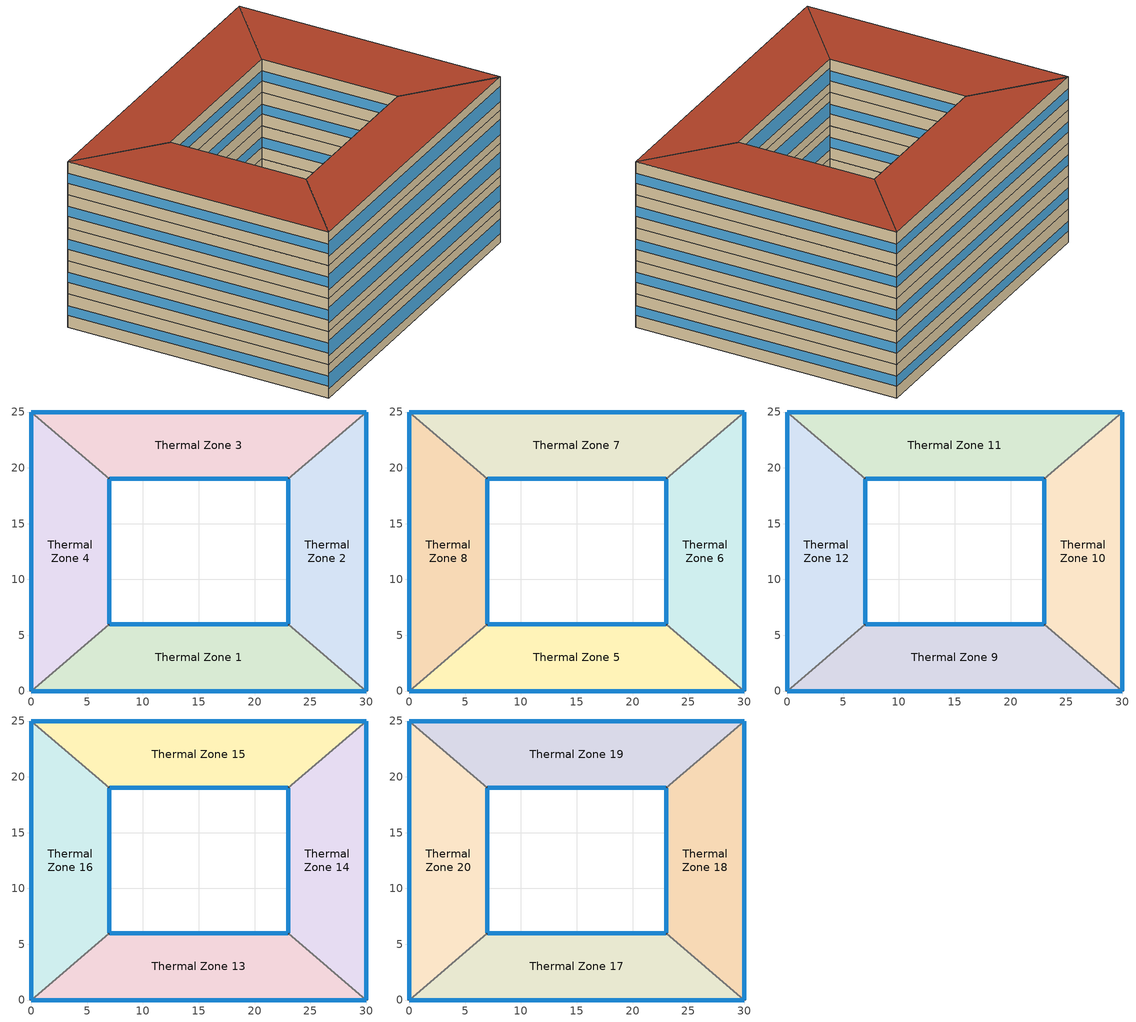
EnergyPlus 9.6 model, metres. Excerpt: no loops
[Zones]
Thermal Zone 1
 floor ground (ExtSlabCarpet): 0,0 7,6 23,6 30,0 z0
 wall outside (Ext Wall): 23,6 7,6 / 0,0 30,0 z0:3.2
 wall to Thermal Zone 4 (Interior Wall): 7,6 0,0 z0:3.2
 wall to Thermal Zone 2 (Interior Wall): 30,0 23,6 z0:3.2
 window (Ext Window): 22.99,6 7.01,6 / 0.01,0 29.99,0 z0.88:2.32
Thermal Zone 2
 floor ground (ExtSlabCarpet): 23,6 23,19 30,25 30,0 z0
 wall outside (Ext Wall): 23,19 23,6 / 30,0 30,25 z0:3.2
 wall to Thermal Zone 3 (Interior Wall): 30,25 23,19 z0:3.2
 window (Ext Window): 23,18.99 23,6.01 / 30,0.01 30,24.99 z1.12:2.08
Thermal Zone 3
 floor ground (ExtSlabCarpet): 7,19 0,25 30,25 23,19 z0
 wall outside (Ext Wall): 30,25 0,25 / 7,19 23,19 z0:3.2
 wall to Thermal Zone 4 (Interior Wall): 0,25 7,19 z0:3.2
 window (Ext Window): 29.99,25 0.01,25 / 7.01,19 22.99,19 z1.12:2.08
Thermal Zone 4
 floor ground (ExtSlabCarpet): 0,25 7,19 7,6 0,0 z0
 wall outside (Ext Wall): 7,6 7,19 / 0,25 0,0 z0:3.2
 window (Ext Window): 7,6.01 7,18.99 / 0,24.99 0,0.01 z1.12:2.08
Thermal Zone 5
 floor to Thermal Zone 1 (Interior Floor): 0,0 7,6 23,6 30,0 z3.2
 wall outside (Ext Wall): 23,6 7,6 / 0,0 30,0 z3.2:6.4
 wall to Thermal Zone 8 (Interior Wall): 7,6 0,0 z3.2:6.4
 wall to Thermal Zone 6 (Interior Wall): 30,0 23,6 z3.2:6.4
 window (Ext Window): 22.99,6 7.01,6 / 0.01,0 29.99,0 z4.08:5.52
Thermal Zone 6
 floor to Thermal Zone 2 (Interior Floor): 23,6 23,19 30,25 30,0 z3.2
 wall outside (Ext Wall): 23,19 23,6 / 30,0 30,25 z3.2:6.4
 wall to Thermal Zone 7 (Interior Wall): 30,25 23,19 z3.2:6.4
 window (Ext Window): 23,18.99 23,6.01 / 30,0.01 30,24.99 z4.32:5.28
Thermal Zone 7
 floor to Thermal Zone 3 (Interior Floor): 7,19 0,25 30,25 23,19 z3.2
 wall outside (Ext Wall): 30,25 0,25 / 7,19 23,19 z3.2:6.4
 wall to Thermal Zone 8 (Interior Wall): 0,25 7,19 z3.2:6.4
 window (Ext Window): 29.99,25 0.01,25 / 7.01,19 22.99,19 z4.32:5.28
Thermal Zone 8
 floor to Thermal Zone 4 (Interior Floor): 0,25 7,19 7,6 0,0 z3.2
 wall outside (Ext Wall): 7,6 7,19 / 0,25 0,0 z3.2:6.4
 window (Ext Window): 7,6.01 7,18.99 / 0,24.99 0,0.01 z4.32:5.28
Thermal Zone 9
 floor to Thermal Zone 5 (Interior Floor): 0,0 7,6 23,6 30,0 z6.4
 wall outside (Ext Wall): 23,6 7,6 / 0,0 30,0 z6.4:9.6
 wall to Thermal Zone 12 (Interior Wall): 7,6 0,0 z6.4:9.6
 wall to Thermal Zone 10 (Interior Wall): 30,0 23,6 z6.4:9.6
 window (Ext Window): 22.99,6 7.01,6 / 0.01,0 29.99,0 z7.28:8.72
Thermal Zone 10
 floor to Thermal Zone 6 (Interior Floor): 23,6 23,19 30,25 30,0 z6.4
 wall outside (Ext Wall): 23,19 23,6 / 30,0 30,25 z6.4:9.6
 wall to Thermal Zone 11 (Interior Wall): 30,25 23,19 z6.4:9.6
 window (Ext Window): 23,18.99 23,6.01 / 30,0.01 30,24.99 z7.52:8.48
Thermal Zone 11
 floor to Thermal Zone 7 (Interior Floor): 7,19 0,25 30,25 23,19 z6.4
 wall outside (Ext Wall): 30,25 0,25 / 7,19 23,19 z6.4:9.6
 wall to Thermal Zone 12 (Interior Wall): 0,25 7,19 z6.4:9.6
 window (Ext Window): 29.99,25 0.01,25 / 7.01,19 22.99,19 z7.52:8.48
Thermal Zone 12
 floor to Thermal Zone 8 (Interior Floor): 0,25 7,19 7,6 0,0 z6.4
 wall outside (Ext Wall): 7,6 7,19 / 0,25 0,0 z6.4:9.6
 window (Ext Window): 7,6.01 7,18.99 / 0,24.99 0,0.01 z7.52:8.48
Thermal Zone 13
 floor to Thermal Zone 9 (Interior Floor): 0,0 7,6 23,6 30,0 z9.6
 wall outside (Ext Wall): 23,6 7,6 / 0,0 30,0 z9.6:12.8
 wall to Thermal Zone 16 (Interior Wall): 7,6 0,0 z9.6:12.8
 wall to Thermal Zone 14 (Interior Wall): 30,0 23,6 z9.6:12.8
 window (Ext Window): 22.99,6 7.01,6 / 0.01,0 29.99,0 z10.48:11.92
Thermal Zone 14
 floor to Thermal Zone 10 (Interior Floor): 23,6 23,19 30,25 30,0 z9.6
 wall outside (Ext Wall): 23,19 23,6 / 30,0 30,25 z9.6:12.8
 wall to Thermal Zone 15 (Interior Wall): 30,25 23,19 z9.6:12.8
 window (Ext Window): 23,18.99 23,6.01 / 30,0.01 30,24.99 z10.72:11.68
Thermal Zone 15
 floor to Thermal Zone 11 (Interior Floor): 7,19 0,25 30,25 23,19 z9.6
 wall outside (Ext Wall): 30,25 0,25 / 7,19 23,19 z9.6:12.8
 wall to Thermal Zone 16 (Interior Wall): 0,25 7,19 z9.6:12.8
 window (Ext Window): 29.99,25 0.01,25 / 7.01,19 22.99,19 z10.72:11.68
Thermal Zone 16
 floor to Thermal Zone 12 (Interior Floor): 0,25 7,19 7,6 0,0 z9.6
 wall outside (Ext Wall): 7,6 7,19 / 0,25 0,0 z9.6:12.8
 window (Ext Window): 7,6.01 7,18.99 / 0,24.99 0,0.01 z10.72:11.68
Thermal Zone 17
 floor to Thermal Zone 13 (Interior Floor): 0,0 7,6 23,6 30,0 z12.8
 wall outside (Ext Wall): 23,6 7,6 / 0,0 30,0 z12.8:16
 wall to Thermal Zone 20 (Interior Wall): 7,6 0,0 z12.8:16
 wall to Thermal Zone 18 (Interior Wall): 30,0 23,6 z12.8:16
 window (Ext Window): 22.99,6 7.01,6 / 0.01,0 29.99,0 z13.68:15.12
 roof outside (Ext Roof): 30,0 23,6 7,6 0,0 z16
Thermal Zone 18
 floor to Thermal Zone 14 (Interior Floor): 23,6 23,19 30,25 30,0 z12.8
 wall outside (Ext Wall): 23,19 23,6 / 30,0 30,25 z12.8:16
 wall to Thermal Zone 19 (Interior Wall): 30,25 23,19 z12.8:16
 window (Ext Window): 23,18.99 23,6.01 / 30,0.01 30,24.99 z13.92:14.88
 roof outside (Ext Roof): 30,0 30,25 23,19 23,6 z16
Thermal Zone 19
 floor to Thermal Zone 15 (Interior Floor): 7,19 0,25 30,25 23,19 z12.8
 wall outside (Ext Wall): 30,25 0,25 / 7,19 23,19 z12.8:16
 wall to Thermal Zone 20 (Interior Wall): 0,25 7,19 z12.8:16
 window (Ext Window): 29.99,25 0.01,25 / 7.01,19 22.99,19 z13.92:14.88
 roof outside (Ext Roof): 23,19 30,25 0,25 7,19 z16
Thermal Zone 20
 floor to Thermal Zone 16 (Interior Floor): 0,25 7,19 7,6 0,0 z12.8
 wall outside (Ext Wall): 7,6 7,19 / 0,25 0,0 z12.8:16
 window (Ext Window): 7,6.01 7,18.99 / 0,24.99 0,0.01 z13.92:14.88
 roof outside (Ext Roof): 0,0 7,6 7,19 0,25 z16
[Building]
Building 1: North Axis {deg}=-0
[Site:Location]
Washington Dc Dulles IntL Ar: Latitude {deg}=38.98; Longitude {deg}=-77.47; Time Zone {hr}=-5; Elevation {m}=82
[SizingPeriod:DesignDay] Day of Month=21; Dry-Bulb Temperature Range Modifier Type=DefaultMultipliers; Barometric Pressure {Pa}=86790; Rain Indicator=No; Snow Indicator=No; Daylight Saving Time Indicator=No; Begin Environment Reset Mode=FullResetAtBeginEnvironment
Name | Month | Day Type | Maximum Dry-Bulb Temperature {C} | Daily Dry-Bulb Temperature Range {deltaC} | Humidity Condition Type | Wetbulb or DewPoint at Maximum Dry-Bulb {C} | Wind Speed {m/s} | Wind Direction {deg} | Solar Model Indicator | ASHRAE Clear Sky Optical Depth for Beam Irradiance (taub) | ASHRAE Clear Sky Optical Depth for Diffuse Irradiance (taud) | Enthalpy at Maximum Dry-Bulb {J/kg} | Sky Clearness
SALT-LAKE-CITY-IAP Ann Clg .4% Condns DB=>MWB | 7 | SummerDesignDay | 36.5 | 14.4 | Wetbulb | 17.1 | 5 | 340 | ASHRAETau | 0.339 | 2.366
SALT-LAKE-CITY-IAP Ann Clg .4% Condns DP=>MDB | 7 | SummerDesignDay | 22.5 | 14.4 | Dewpoint | 15.6 | 5 | 340 | ASHRAETau | 0.339 | 2.366
SALT-LAKE-CITY-IAP Ann Clg .4% Condns Enth=>MDB | 7 | SummerDesignDay | 30.8 | 14.4 | Enthalpy |  | 5 | 340 | ASHRAETau | 0.339 | 2.366 | 59300
SALT-LAKE-CITY-IAP Ann Clg .4% Condns WB=>MDB | 7 | SummerDesignDay | 31.2 | 14.4 | Wetbulb | 19 | 5 | 340 | ASHRAETau | 0.339 | 2.366
SALT-LAKE-CITY-IAP Ann Htg 99.6% Condns DB | 1 | WinterDesignDay | -12.4 | 0 | Wetbulb | -12.4 | 2.6 | 140 | ASHRAEClearSky |  |  |  | 0
SALT-LAKE-CITY-IAP Ann Htg Wind 99.6% Condns WS=>MCDB | 1 | WinterDesignDay | 6.8 | 0 | Wetbulb | 6.8 | 12.4 | 140 | ASHRAEClearSky |  |  |  | 0
SALT-LAKE-CITY-IAP Ann Hum_n 99.6% Condns DP=>MCDB | 1 | WinterDesignDay | -10.7 | 0 | Dewpoint | -16.2 | 2.6 | 140 | ASHRAEClearSky |  |  |  | 0
[Material] Thermal Absorptance=0.9
Name | Roughness | Thickness m | Conductivity W/m-K | Density kg/m3 | Specific Heat J/kg-K | Solar Absorptance | Visible Absorptance
wall brick | Smooth | 0.25 | 0.7 | 1800 | 829 | 0.65 | 0.65
roof concrete | MediumRough | 0.2 | 0.5 | 2243 | 837 | 0.65 | 0.65
Wall Insulation [30]; Roof Insulation [30] | MediumRough | 0.1693 | 0.049 | 265 | 836.8 | 0.7 | 0.7
F16 Acoustic tile | MediumSmooth | 0.0191 | 0.06 | 368 | 590 | 0.3 | 0.3
M11 100mm lightweight concrete | MediumRough | 0.1016 | 0.53 | 1280 | 840 | 0.5 | 0.5
MAT-CC05 4 HW CONCRETE | Rough | 0.1016 | 1.311 | 2240 | 836.8 | 0.85 | 0.85
G01a 19mm gypsum board | MediumSmooth | 0.019 | 0.16 | 800 | 1090 | 0.4 | 0.4
[Material:AirGap]
Name | Thermal Resistance m2-K/W
F04 Wall air space resistance | 0.15
F05 Ceiling air space resistance | 0.18
[Material:NoMass]
CP02 CARPET PAD: Roughness=Smooth; Thermal Resistance m2-K/W=0.1; Thermal Absorptance=0.9; Solar Absorptance=0.8; Visible Absorptance=0.8
[WindowMaterial:SimpleGlazingSystem]
Window Material Simple Glazing System: U-Factor W/m2-K=2.2; Solar Heat Gain Coefficient=0.35
[Construction]
Ext Roof: roof concrete, Roof Insulation [30]
Ext Wall: wall brick, Wall Insulation [30]
Ext Window: Window Material Simple Glazing System
ExtSlabCarpet: MAT-CC05 4 HW CONCRETE, CP02 CARPET PAD
Interior Floor: F16 Acoustic tile, F05 Ceiling air space resistance, M11 100mm lightweight concrete
Interior Wall: G01a 19mm gypsum board, F04 Wall air space resistance, G01a 19mm gypsum board
[Zone]
Thermal Zone 1; Thermal Zone 2; Thermal Zone 3; Thermal Zone 4: 0, 0, 0, 0, , 1, , , , , , Yes
Thermal Zone 5; Thermal Zone 6; Thermal Zone 7; Thermal Zone 8: 0, 0, 0, 3.2, , 1, , , , , , Yes
Thermal Zone 9; Thermal Zone 10; Thermal Zone 11; Thermal Zone 12: 0, 0, 0, 6.4, , 1, , , , , , Yes
Thermal Zone 13; Thermal Zone 14; Thermal Zone 15; Thermal Zone 16: 0, 0, 0, 9.6, , 1, , , , , , Yes
Thermal Zone 17; Thermal Zone 18; Thermal Zone 19; Thermal Zone 20: 0, 0, 0, 12.8, , 1, , , , , , Yes
[AvailabilityManager:Scheduled] Schedule=Always On Discrete
VAV with Reheat 1 Availability Manager; Air Loop HVAC Outdoor Air System 1 Availability Manager
[Schedule:Constant]
Always On Discrete: Hourly Value=1
